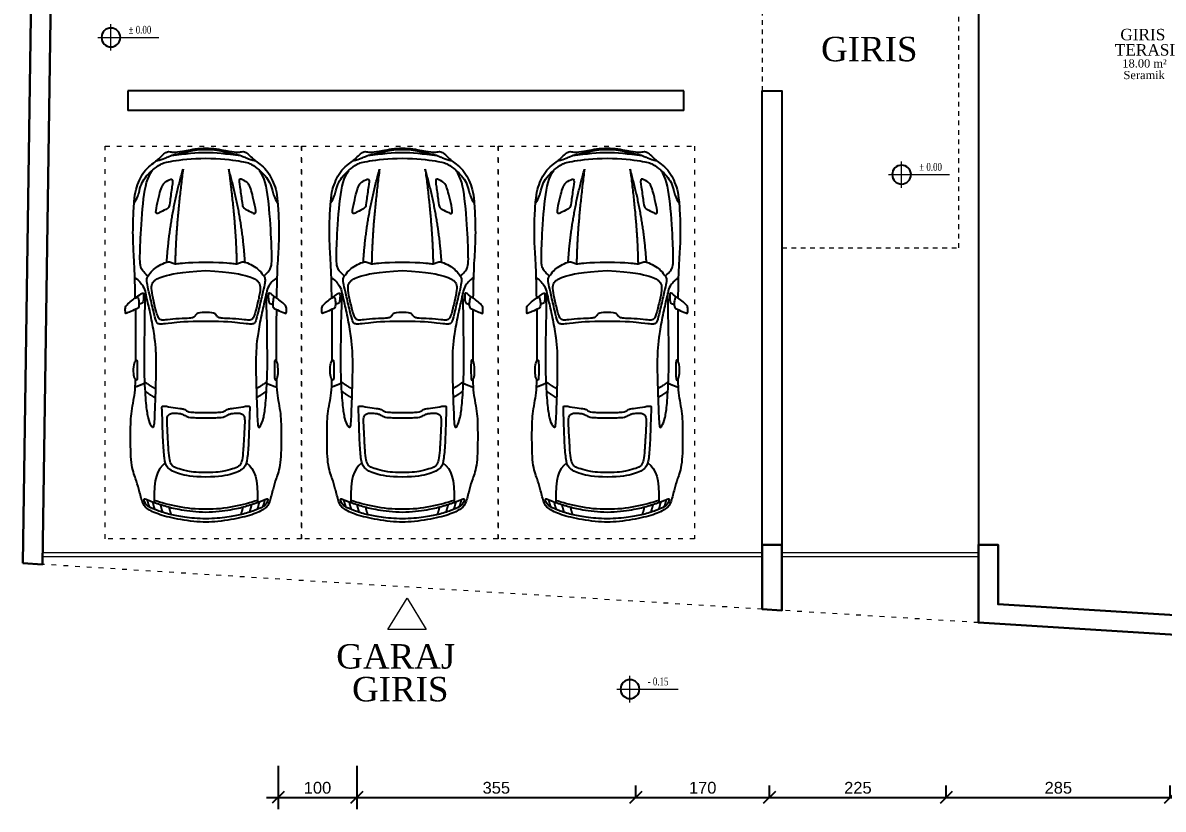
# Model space of a CAD drawing. Header units: centimetres. Extents: x 104975 to 122481, y -80380 to -76628.
# Drawn here: x 117265 to 118716, y -80380 to -79378 of the extents above; entities that cross this region are included whole.
import ezdxf
from ezdxf.enums import TextEntityAlignment as Align

# ---------------------------------------------------------------- set-up
doc = ezdxf.new("R2010")
doc.units = ezdxf.units.CM
doc.linetypes.add('ACAD_ISO03W100', pattern=[30, 12, -18])
doc.linetypes.add('KAPI ACILIS', pattern=[12, 6, -6])
for name, color, linetype, lineweight in [('000 DUVAR UPDATED', 30, 'Continuous', 35), ('00_DUVAR', 150, 'Continuous', 30), ('00_tefriş', 253, 'Continuous', 9), ('02 MERDIVEN IZDUSUM', 50, 'Continuous', 20), ('02 MERDIVEN KORKULUK', 30, 'Continuous', 25), ('02 MERDIVEN PLAN', 90, 'Continuous', 25), ('04 DIS OLCU', 40, 'Continuous', 9), ('7-Yazı-Ölçü(0.18)', 7, 'Continuous', 18), ('ELEVATION Pencere', 107, 'Continuous', 18), ('OL', 30, 'Continuous', 15), ('YAZI', 7, 'Continuous', 20)]:
    doc.layers.add(name, color=color, linetype=linetype, lineweight=lineweight)
doc.layers.add('PL', color=1, linetype='Continuous')
doc.styles.add('Arial_1', font='arial.ttf', dxfattribs={"height": 15})
doc.styles.get("Standard").update_dxf_attribs({"font": 'times.ttf'})
doc.dimstyles.new('Ic Olcu 1-100', dxfattribs={"dimscale": 30.48, "dimtxt": 15, "dimasz": 0.492126, "dimexe": 0.492126, "dimexo": 0.0625, "dimgap": 0.15, "dimtad": 1, "dimdsep": 46, "dimtxsty": 'Arial_1', "dimblk1": 'OBLIQUE', "dimblk2": 'OBLIQUE', "dimsah": 1, "dimcen": 0.09, "dimdle": 0.492126, "dimazin": 3, "dimtfac": 1, "dimtix": 1, "dimtmove": 0, "dimatfit": 3, "dimfxlon": 1, "dimtvp": 1, "dimtolj": 1, "dimarcsym": 2})

# ---------------------------------------------------------------- blocks, each defined once
blk = doc.blocks.new('vh11-a')
for points, knots in [([(2.599, 3.991), (2.599, 4.083), (2.628, 4.325), (2.691, 4.59), (2.771, 4.757), (2.849, 4.802), (3.032, 4.846), (3.141, 4.879), (3.324, 4.949), (3.716, 4.949), (3.979, 4.949), (4.214, 4.894), (4.349, 4.888), (4.414, 4.887)], [19.835151, 19.835151, 19.835151, 19.835151, 20.519121, 21.203092, 21.887063, 22.571033, 23.255004, 23.938975, 24.622946, 25.306916, 25.990887, 26.674858, 27.099305, 27.099305, 27.099305, 27.099305]), ([(5.307, 4.887), (5.217, 4.887), (5.044, 4.887), (4.773, 4.887), (4.653, 4.887)], [11.133324, 11.133324, 11.133324, 11.133324, 11.627502, 12.152011, 12.152011, 12.152011, 12.152011]), ([(5.453, 4.889), (5.583, 4.891), (5.902, 4.898), (6.132, 4.919), (6.438, 4.919), (6.695, 4.903), (6.837, 4.884), (6.954, 4.836), (7.058, 4.786), (7.147, 4.694), (7.198, 4.62), (7.234, 4.58), (7.293, 4.522), (7.319, 4.477), (7.315, 4.453), (7.305, 4.387), (7.327, 4.263), (7.36, 4.084), (7.36, 3.991)], [-10.881511, -10.881511, -10.881511, -10.881511, -10.25955, -9.575568, -8.891586, -8.207604, -7.523622, -6.83964, -6.155658, -5.471676, -4.787694, -4.103712, -3.41973, -2.735748, -2.051766, -1.367784, -0.683802, 0, 0, 0, 0]), ([(5.731, 4.727), (5.787, 4.792), (5.849, 4.825), (5.93, 4.831), (6.147, 4.827), (6.757, 4.79), (6.987, 4.737), (7.077, 4.673)], [0, 0, 0, 0, 0.929417, 1.858833, 2.78825, 3.717666, 4.634972, 4.634972, 4.634972, 4.634972]), ([(2.642, 3.991), (2.642, 4.093), (2.663, 4.276), (2.692, 4.445), (2.748, 4.618), (2.795, 4.724), (2.828, 4.759), (2.892, 4.785), (2.901, 4.768), (2.851, 4.659), (2.796, 4.486), (2.759, 4.331), (2.728, 4.105), (2.728, 3.991)], [5.561507, 5.561507, 5.561507, 5.561507, 6.067098, 6.57269, 7.078281, 7.583873, 8.089464, 8.595056, 9.100647, 9.606239, 10.11183, 10.617422, 11.123013, 11.123013, 11.123013, 11.123013]), ([(3.173, 3.991), (3.173, 4.16), (3.212, 4.348), (3.286, 4.494), (3.395, 4.519), (3.628, 4.537), (3.956, 4.545), (4.056, 4.55), (4.087, 4.551), (4.062, 4.44), (4.046, 4.309), (4.039, 4.268), (4.026, 4.252), (3.995, 4.204), (3.995, 4.08), (3.995, 3.991)], [6.295579, 6.295579, 6.295579, 6.295579, 6.779854, 7.264129, 7.748405, 8.23268, 8.716955, 9.20123, 9.685506, 10.169781, 10.654056, 11.138332, 11.622607, 12.106882, 12.591157, 12.591157, 12.591157, 12.591157]), ([(3.231, 3.991), (3.231, 4.125), (3.251, 4.255), (3.284, 4.357), (3.315, 4.429), (3.387, 4.453), (3.503, 4.466), (3.698, 4.476), (3.888, 4.487), (3.948, 4.482), (3.979, 4.453), (3.989, 4.416), (3.984, 4.33), (3.978, 4.295), (3.957, 4.257), (3.928, 4.204), (3.928, 4.101), (3.928, 3.991)], [5.278808, 5.278808, 5.278808, 5.278808, 5.630729, 5.98265, 6.33457, 6.686491, 7.038411, 7.390332, 7.742252, 8.094173, 8.446094, 8.798014, 9.149935, 9.501855, 9.853776, 10.205696, 10.557617, 10.557617, 10.557617, 10.557617]), ([(4.414, 3.094), (4.349, 3.093), (4.214, 3.087), (3.979, 3.033), (3.716, 3.033), (3.324, 3.033), (3.141, 3.102), (3.032, 3.135), (2.849, 3.179), (2.771, 3.224), (2.691, 3.392), (2.628, 3.657), (2.599, 3.899), (2.599, 3.991)], [12.570997, 12.570997, 12.570997, 12.570997, 12.995444, 13.679414, 14.363385, 15.047356, 15.731327, 16.415297, 17.099268, 17.783239, 18.467209, 19.15118, 19.835151, 19.835151, 19.835151, 19.835151]), ([(2.728, 3.991), (2.728, 3.876), (2.759, 3.651), (2.796, 3.496), (2.851, 3.323), (2.901, 3.214), (2.892, 3.197), (2.828, 3.223), (2.795, 3.257), (2.748, 3.363), (2.692, 3.537), (2.663, 3.705), (2.642, 3.889), (2.642, 3.991)], [0, 0, 0, 0, 0.505591, 1.011183, 1.516774, 2.022366, 2.527957, 3.033549, 3.53914, 4.044732, 4.550323, 5.055915, 5.561507, 5.561507, 5.561507, 5.561507]), ([(3.995, 3.991), (3.995, 3.902), (3.995, 3.778), (4.026, 3.729), (4.039, 3.713), (4.046, 3.673), (4.062, 3.541), (4.087, 3.43), (4.056, 3.432), (3.956, 3.437), (3.628, 3.445), (3.395, 3.463), (3.286, 3.488), (3.212, 3.633), (3.173, 3.821), (3.173, 3.991)], [0, 0, 0, 0, 0.484275, 0.96855, 1.452826, 1.937101, 2.421376, 2.905652, 3.389927, 3.874202, 4.358478, 4.842753, 5.327028, 5.811303, 6.295579, 6.295579, 6.295579, 6.295579]), ([(3.928, 3.991), (3.928, 3.88), (3.928, 3.778), (3.957, 3.724), (3.978, 3.686), (3.984, 3.652), (3.989, 3.566), (3.979, 3.529), (3.948, 3.5), (3.888, 3.494), (3.698, 3.505), (3.503, 3.516), (3.387, 3.529), (3.315, 3.553), (3.284, 3.625), (3.251, 3.726), (3.231, 3.857), (3.231, 3.991)], [0, 0, 0, 0, 0.35192, 0.703841, 1.055762, 1.407682, 1.759603, 2.111523, 2.463444, 2.815364, 3.167285, 3.519206, 3.871126, 4.223047, 4.574967, 4.926888, 5.278808, 5.278808, 5.278808, 5.278808]), ([(7.36, 3.991), (7.36, 3.898), (7.327, 3.719), (7.305, 3.595), (7.315, 3.529), (7.319, 3.504), (7.293, 3.46), (7.234, 3.401), (7.198, 3.361), (7.147, 3.288), (7.058, 3.196), (6.954, 3.146), (6.837, 3.097), (6.695, 3.078), (6.438, 3.062), (6.132, 3.062), (5.902, 3.083), (5.583, 3.091), (5.453, 3.093)], [0, 0, 0, 0, 0.683802, 1.367784, 2.051766, 2.735748, 3.41973, 4.103712, 4.787694, 5.471676, 6.155658, 6.83964, 7.523622, 8.207604, 8.891586, 9.575568, 10.25955, 10.881511, 10.881511, 10.881511, 10.881511]), ([(5.731, 3.254), (5.787, 3.19), (5.849, 3.156), (5.93, 3.15), (6.147, 3.155), (6.757, 3.191), (6.987, 3.244), (7.077, 3.309)], [0, 0, 0, 0, 0.929417, 1.858833, 2.78825, 3.717666, 4.634972, 4.634972, 4.634972, 4.634972]), ([(5.307, 3.094), (5.217, 3.095), (5.044, 3.095), (4.773, 3.095), (4.653, 3.095)], [11.133324, 11.133324, 11.133324, 11.133324, 11.627502, 12.152011, 12.152011, 12.152011, 12.152011])]:
    blk.add_open_spline(points, degree=3, knots=knots)
for points, degree in [([(5.418, 4.844), (5.434, 4.846), (5.46, 4.851), (5.467, 4.866), (5.449, 4.898), (5.384, 4.975), (5.351, 5.016), (5.293, 5.017), (5.258, 5.014), (5.255, 5.004), (5.268, 4.978), (5.314, 4.868), (5.327, 4.848), (5.363, 4.84), (5.402, 4.843), (5.418, 4.844)], 3), ([(5.708, 4.894), (5.676, 4.842), (5.599, 4.779), (5.519, 4.76), (5.421, 4.739), (5.175, 4.682), (4.931, 4.643), (4.79, 4.629), (4.568, 4.625), (4.328, 4.631), (4.012, 4.641), (3.867, 4.648), (3.796, 4.657), (3.81, 4.682), (3.914, 4.725), (4.06, 4.747), (4.363, 4.77), (4.694, 4.778), (5.519, 4.76)], 3), ([(4.367, 4.767), (4.332, 4.848), (4.318, 4.89)], 2), ([(4.66, 4.874), (4.659, 4.881), (4.644, 4.903), (4.508, 4.915), (4.424, 4.899), (4.4, 4.876), (4.418, 4.864), (4.478, 4.864), (4.652, 4.863), (4.662, 4.868), (4.66, 4.874)], 3), ([(5.46, 4.876), (5.492, 4.837), (5.515, 4.805), (5.518, 4.789), (5.487, 4.783), (5.425, 4.786), (5.387, 4.793), (5.38, 4.81), (5.37, 4.842)], 3), ([(6.664, 4.904), (6.726, 4.859), (6.826, 4.837), (6.924, 4.806), (7.01, 4.748), (7.081, 4.67), (7.161, 4.571), (7.194, 4.464), (7.231, 4.168), (7.231, 3.991)], 3), ([(2.763, 3.991), (2.758, 4.233), (2.819, 4.479), (2.875, 4.648)], 3), ([(2.859, 4.67), (2.795, 4.656), (2.76, 4.641)], 2), ([(2.886, 4.739), (2.839, 4.73), (2.792, 4.71)], 2), ([(3.354, 4.507), (3.262, 4.617), (3.165, 4.654), (2.85, 4.647)], 3), ([(4.267, 4.761), (4.225, 4.709), (4.184, 4.636)], 2), ([(4.386, 4.768), (4.333, 4.699), (4.301, 4.632)], 2), ([(5.155, 3.991), (5.155, 4.235), (5.13, 4.466), (5.117, 4.555), (5.124, 4.601), (5.142, 4.622), (5.274, 4.656), (5.508, 4.71), (5.633, 4.739), (5.687, 4.748), (5.727, 4.734), (5.806, 4.673), (5.85, 4.611), (5.907, 4.513), (5.918, 4.452), (5.892, 4.406), (5.884, 4.366), (5.905, 4.259), (5.911, 3.991)], 3), ([(5.268, 3.991), (5.268, 4.065), (5.258, 4.107), (5.23, 4.124), (5.202, 4.149), (5.195, 4.187), (5.19, 4.326), (5.175, 4.499), (5.169, 4.552), (5.181, 4.594), (5.317, 4.634), (5.499, 4.675), (5.603, 4.688), (5.667, 4.665), (5.725, 4.567), (5.785, 4.322), (5.801, 3.991)], 3), ([(2.824, 4.571), (2.778, 4.56), (2.725, 4.543)], 2), ([(6.964, 4.423), (6.971, 4.438), (6.933, 4.508), (6.899, 4.539), (6.829, 4.568), (6.713, 4.596), (6.542, 4.634), (6.526, 4.616), (6.532, 4.594), (6.586, 4.488), (6.608, 4.458), (6.665, 4.451), (6.887, 4.42), (6.956, 4.408), (6.964, 4.423)], 3), ([(7.198, 4.62), (7.226, 4.524), (7.258, 4.453), (7.282, 4.397), (7.312, 4.223), (7.345, 4.108), (7.345, 3.991)], 3), ([(2.791, 4.46), (2.748, 4.454), (2.693, 4.432)], 2), ([(7.093, 4.281), (6.401, 4.373), (5.889, 4.382)], 2), ([(5.91, 4.488), (6.496, 4.452), (7.093, 4.281)], 2), ([(7.266, 4.433), (7.292, 4.245), (7.306, 4.11), (7.306, 3.991)], 3), ([(2.875, 3.334), (2.819, 3.503), (2.758, 3.749), (2.763, 3.991)], 3), ([(5.911, 3.991), (5.905, 3.722), (5.884, 3.616), (5.892, 3.576), (5.918, 3.53), (5.907, 3.468), (5.85, 3.37), (5.806, 3.309), (5.727, 3.247), (5.687, 3.234), (5.633, 3.242), (5.508, 3.271), (5.274, 3.326), (5.142, 3.359), (5.124, 3.381), (5.117, 3.426), (5.13, 3.516), (5.155, 3.746), (5.155, 3.991)], 3), ([(5.801, 3.991), (5.785, 3.66), (5.725, 3.415), (5.667, 3.317), (5.603, 3.294), (5.499, 3.307), (5.317, 3.348), (5.181, 3.388), (5.169, 3.429), (5.175, 3.483), (5.19, 3.656), (5.195, 3.795), (5.202, 3.832), (5.23, 3.858), (5.258, 3.875), (5.268, 3.916), (5.268, 3.991)], 3), ([(7.231, 3.991), (7.231, 3.814), (7.194, 3.517), (7.161, 3.411), (7.081, 3.311), (7.01, 3.234), (6.924, 3.176), (6.826, 3.144), (6.726, 3.122), (6.664, 3.078)], 3), ([(7.345, 3.991), (7.345, 3.874), (7.312, 3.758), (7.282, 3.584), (7.258, 3.528), (7.226, 3.458), (7.198, 3.361)], 3), ([(7.306, 3.991), (7.306, 3.872), (7.292, 3.736), (7.266, 3.548)], 3), ([(7.093, 3.701), (6.401, 3.608), (5.889, 3.6)], 2), ([(5.91, 3.493), (6.496, 3.529), (7.093, 3.701)], 2), ([(2.791, 3.522), (2.748, 3.528), (2.693, 3.55)], 2), ([(6.964, 3.558), (6.971, 3.544), (6.933, 3.473), (6.899, 3.442), (6.829, 3.414), (6.713, 3.386), (6.542, 3.348), (6.526, 3.366), (6.532, 3.388), (6.586, 3.494), (6.608, 3.523), (6.665, 3.53), (6.887, 3.561), (6.956, 3.573), (6.964, 3.558)], 3), ([(2.824, 3.41), (2.778, 3.422), (2.725, 3.438)], 2), ([(2.859, 3.312), (2.795, 3.325), (2.76, 3.341)], 2), ([(3.354, 3.475), (3.262, 3.365), (3.165, 3.327), (2.85, 3.334)], 3), ([(5.708, 3.087), (5.676, 3.14), (5.599, 3.203), (5.519, 3.221), (5.421, 3.243), (5.175, 3.3), (4.931, 3.339), (4.79, 3.353), (4.568, 3.357), (4.328, 3.35), (4.012, 3.34), (3.867, 3.333), (3.796, 3.324), (3.81, 3.299), (3.914, 3.256), (4.06, 3.234), (4.363, 3.212), (4.694, 3.203), (5.519, 3.221)], 3), ([(4.267, 3.22), (4.225, 3.272), (4.184, 3.346)], 2), ([(4.386, 3.214), (4.333, 3.282), (4.301, 3.349)], 2), ([(2.886, 3.243), (2.839, 3.251), (2.792, 3.272)], 2), ([(4.367, 3.215), (4.332, 3.133), (4.318, 3.091)], 2), ([(5.46, 3.105), (5.492, 3.145), (5.515, 3.177), (5.518, 3.193), (5.487, 3.199), (5.425, 3.195), (5.387, 3.188), (5.38, 3.171), (5.37, 3.14)], 3), ([(4.66, 3.107), (4.659, 3.1), (4.644, 3.078), (4.508, 3.067), (4.424, 3.082), (4.4, 3.106), (4.418, 3.117), (4.478, 3.118), (4.652, 3.119), (4.662, 3.114), (4.66, 3.107)], 3), ([(5.418, 3.137), (5.434, 3.135), (5.46, 3.131), (5.467, 3.115), (5.449, 3.083), (5.384, 3.006), (5.351, 2.966), (5.293, 2.965), (5.258, 2.968), (5.255, 2.978), (5.268, 3.003), (5.314, 3.114), (5.327, 3.134), (5.363, 3.142), (5.402, 3.139), (5.418, 3.137)], 3)]:
    blk.add_open_spline(points, degree=degree)
blk = doc.blocks.new('oda ismi-flat-1-flat-2-flat-1')
at = {"layer": 'YAZI'}
for tag, height, p in [('ODAISMI', 25.9, (32.8, 3.2)), ('ODAISMI', 25.9, (32.8, -31.5)), ('METREKARE', 18.7, (32.6, -58.7)), ('MALZEME', 18.7, (34.4, -85.1))]:
    blk.add_attdef(tag, text='', height=height, dxfattribs=at).set_placement(p, align=Align.CENTER)
blk = doc.blocks.new('_Oblique')
at = {"color": 0, "linetype": 'ByBlock', "lineweight": -2}
blk.add_line((-0.5, -0.5), (0.5, 0.5), dxfattribs=at)
blk = doc.blocks.new('*D24')
at = {"layer": '04 DIS OLCU', "color": 0, "lineweight": -2}
for p, q in [((117590.3, -80324.6), (117590.3, -80379.7)), ((117690.3, -80324.6), (117690.3, -80379.7)), ((117575.3, -80364.7), (117705.3, -80364.7))]:
    blk.add_line(p, q, dxfattribs=at)
at = {"layer": 'Defpoints', "color": 0}
for p in [(117590.3, -80322.7), (117690.3, -80322.7), (117690.3, -80364.7)]:
    blk.add_point(p, dxfattribs=at)
at = {"layer": '04 DIS OLCU', "color": 0, "lineweight": -2, "xscale": 14.9999992057106, "yscale": 14.9999992057106, "zscale": 14.9999992057106, "rotation": 180}
blk.add_blockref('_Oblique', (117590.3, -80364.7), dxfattribs=at)
at = {"layer": '04 DIS OLCU', "color": 0, "lineweight": -2, "xscale": 14.9999992057106, "yscale": 14.9999992057106, "zscale": 14.9999992057106}
blk.add_blockref('_Oblique', (117690.3, -80364.7), dxfattribs=at)
at = {"layer": '04 DIS OLCU', "color": 0, "insert": (117640.3, -80352.5), "char_height": 15, "attachment_point": 5, "style": 'Arial_1'}
blk.add_mtext('\\A1;100', dxfattribs=at)
blk = doc.blocks.new('*D25')
at = {"layer": '04 DIS OLCU', "color": 0, "lineweight": -2}
for p, q in [((117690.3, -80324.6), (117690.3, -80379.7)), ((118045.3, -80364.7), (118045.3, -80349.7)), ((117675.3, -80364.7), (118060.3, -80364.7))]:
    blk.add_line(p, q, dxfattribs=at)
at = {"layer": 'Defpoints', "color": 0}
for p in [(117690.3, -80322.7), (118045.3, -80364.7), (118045.3, -80364.7)]:
    blk.add_point(p, dxfattribs=at)
at = {"layer": '04 DIS OLCU', "color": 0, "lineweight": -2, "xscale": 14.9999992057106, "yscale": 14.9999992057106, "zscale": 14.9999992057106, "rotation": 180}
blk.add_blockref('_Oblique', (117690.3, -80364.7), dxfattribs=at)
at = {"layer": '04 DIS OLCU', "color": 0, "lineweight": -2, "xscale": 14.9999992057106, "yscale": 14.9999992057106, "zscale": 14.9999992057106}
blk.add_blockref('_Oblique', (118045.3, -80364.7), dxfattribs=at)
at = {"layer": '04 DIS OLCU', "color": 0, "insert": (117867.8, -80352.5), "char_height": 15, "attachment_point": 5, "style": 'Arial_1'}
blk.add_mtext('\\A1;355', dxfattribs=at)
blk = doc.blocks.new('*D26')
at = {"layer": '04 DIS OLCU', "color": 0, "lineweight": -2}
for p, q in [((118045.3, -80364.7), (118045.3, -80349.7)), ((118215.3, -80364.7), (118215.3, -80349.7)), ((118030.3, -80364.7), (118230.3, -80364.7))]:
    blk.add_line(p, q, dxfattribs=at)
at = {"layer": 'Defpoints', "color": 0}
for p in [(118045.3, -80364.7), (118215.3, -80364.7), (118215.3, -80364.7)]:
    blk.add_point(p, dxfattribs=at)
at = {"layer": '04 DIS OLCU', "color": 0, "lineweight": -2, "xscale": 14.9999992057106, "yscale": 14.9999992057106, "zscale": 14.9999992057106, "rotation": 180}
blk.add_blockref('_Oblique', (118045.3, -80364.7), dxfattribs=at)
at = {"layer": '04 DIS OLCU', "color": 0, "lineweight": -2, "xscale": 14.9999992057106, "yscale": 14.9999992057106, "zscale": 14.9999992057106}
blk.add_blockref('_Oblique', (118215.3, -80364.7), dxfattribs=at)
at = {"layer": '04 DIS OLCU', "color": 0, "insert": (118130.3, -80352.5), "char_height": 15, "attachment_point": 5, "style": 'Arial_1'}
blk.add_mtext('\\A1;170', dxfattribs=at)
blk = doc.blocks.new('*D27')
at = {"layer": '04 DIS OLCU', "color": 0, "lineweight": -2}
for p, q in [((118215.3, -80364.7), (118215.3, -80349.7)), ((118440.3, -80364.7), (118440.3, -80349.7)), ((118200.3, -80364.7), (118455.3, -80364.7))]:
    blk.add_line(p, q, dxfattribs=at)
at = {"layer": 'Defpoints', "color": 0}
for p in [(118215.3, -80364.7), (118440.3, -80364.7), (118440.3, -80364.7)]:
    blk.add_point(p, dxfattribs=at)
at = {"layer": '04 DIS OLCU', "color": 0, "lineweight": -2, "xscale": 14.9999992057106, "yscale": 14.9999992057106, "zscale": 14.9999992057106, "rotation": 180}
blk.add_blockref('_Oblique', (118215.3, -80364.7), dxfattribs=at)
at = {"layer": '04 DIS OLCU', "color": 0, "lineweight": -2, "xscale": 14.9999992057106, "yscale": 14.9999992057106, "zscale": 14.9999992057106}
blk.add_blockref('_Oblique', (118440.3, -80364.7), dxfattribs=at)
at = {"layer": '04 DIS OLCU', "color": 0, "insert": (118327.8, -80352.5), "char_height": 15, "attachment_point": 5, "style": 'Arial_1'}
blk.add_mtext('\\A1;225', dxfattribs=at)
blk = doc.blocks.new('*D28')
at = {"layer": '04 DIS OLCU', "color": 0, "lineweight": -2}
for p, q in [((118440.3, -80364.7), (118440.3, -80349.7)), ((118725.3, -80364.7), (118725.3, -80349.7)), ((118425.3, -80364.7), (118740.3, -80364.7))]:
    blk.add_line(p, q, dxfattribs=at)
at = {"layer": 'Defpoints', "color": 0}
for p in [(118440.3, -80364.7), (118725.3, -80364.7), (118725.3, -80364.7)]:
    blk.add_point(p, dxfattribs=at)
at = {"layer": '04 DIS OLCU', "color": 0, "lineweight": -2, "xscale": 14.9999992057106, "yscale": 14.9999992057106, "zscale": 14.9999992057106, "rotation": 180}
blk.add_blockref('_Oblique', (118440.3, -80364.7), dxfattribs=at)
at = {"layer": '04 DIS OLCU', "color": 0, "lineweight": -2, "xscale": 14.9999992057106, "yscale": 14.9999992057106, "zscale": 14.9999992057106}
blk.add_blockref('_Oblique', (118725.3, -80364.7), dxfattribs=at)
at = {"layer": '04 DIS OLCU', "color": 0, "insert": (118582.8, -80352.5), "char_height": 15, "attachment_point": 5, "style": 'Arial_1'}
blk.add_mtext('\\A1;285', dxfattribs=at)
blk = doc.blocks.new('*D29')
at = {"layer": '04 DIS OLCU', "color": 0, "lineweight": -2}
for p, q in [((118725.3, -80364.7), (118725.3, -80349.7)), ((119220.3, -80364.7), (119220.3, -80349.7)), ((118710.3, -80364.7), (119235.3, -80364.7))]:
    blk.add_line(p, q, dxfattribs=at)
at = {"layer": 'Defpoints', "color": 0}
for p in [(118725.3, -80364.7), (119220.3, -80364.7), (119220.3, -80364.7)]:
    blk.add_point(p, dxfattribs=at)
at = {"layer": '04 DIS OLCU', "color": 0, "lineweight": -2, "xscale": 14.9999992057106, "yscale": 14.9999992057106, "zscale": 14.9999992057106, "rotation": 180}
blk.add_blockref('_Oblique', (118725.3, -80364.7), dxfattribs=at)
at = {"layer": '04 DIS OLCU', "color": 0, "lineweight": -2, "xscale": 14.9999992057106, "yscale": 14.9999992057106, "zscale": 14.9999992057106}
blk.add_blockref('_Oblique', (119220.3, -80364.7), dxfattribs=at)
at = {"layer": '04 DIS OLCU', "color": 0, "insert": (118972.8, -80352.5), "char_height": 15, "attachment_point": 5, "style": 'Arial_1'}
blk.add_mtext('\\A1;495', dxfattribs=at)

msp = doc.modelspace()

# ---------------------------------------------------------------- linework, layer by layer
at = {"layer": '00_DUVAR'}
for points in [[(117265.356, -80066.456), (117314.634, -76705.487), (119605.287, -77314.36), (119519.449, -80206.819), (118481.217, -80142.168), (118481.217, -80043.011), (118506.217, -80043.011), (118506.217, -80118.676), (119495.226, -80180.263), (119579.71, -77333.43), (117339.162, -76737.874), (117290.336, -80068.011)], [(117290.336, -80068.011), (117265.356, -80066.456)]]:
    msp.add_lwpolyline(points, dxfattribs=at)
msp.add_lwpolyline([(118206.217, -80043.011), (118231.217, -80043.011), (118231.217, -80126.6), (118206.217, -80125.044)], close=True, dxfattribs=at)
at = {"layer": '00_tefriş'}
for points in [[(117290.336, -80053.011), (118206.217, -80053.011)], [(117290.336, -80058.011), (118206.217, -80058.011)], [(118231.217, -80053.011), (118481.217, -80053.011)], [(118231.217, -80058.011), (118481.217, -80058.011)]]:
    msp.add_lwpolyline(points, dxfattribs=at)
at = {"layer": '02 MERDIVEN IZDUSUM', "linetype": 'KAPI ACILIS'}
for points in [[(118231.217, -79665), (118456.217, -79665), (118456.217, -79215)], [(118206.217, -79315), (118206.217, -79465.015)]]:
    msp.add_lwpolyline(points, dxfattribs=at)
at = {"layer": '02 MERDIVEN KORKULUK'}
for points in [[(118106.217, -79465.015), (117399.177, -79465.015)], [(117399.177, -79465.015), (117399.177, -79490.015)], [(118106.217, -79490.015), (118106.217, -79465.015)], [(118206.217, -80043.011), (118206.217, -79465.015), (118231.217, -79465.015), (118231.217, -80043.011)], [(118106.217, -79490.015), (117399.177, -79490.015)]]:
    msp.add_lwpolyline(points, dxfattribs=at)
at = {"layer": '02 MERDIVEN PLAN'}
msp.add_lwpolyline([(118481.217, -79215), (118481.217, -80043.011)], dxfattribs=at)
at = {"layer": 'ELEVATION Pencere', "linetype": 'ACAD_ISO03W100', "ltscale": 0.5}
for points in [[(117619.956, -79535.681), (117619.956, -80035.681), (117369.956, -80035.681), (117369.956, -79535.681)], [(117869.956, -79535.681), (117869.956, -80035.681), (117619.956, -80035.681), (117619.956, -79535.681)], [(118119.956, -79535.681), (118119.956, -80035.681), (117869.956, -80035.681), (117869.956, -79535.681)]]:
    msp.add_lwpolyline(points, close=True, dxfattribs=at)
for points in [[(118206.217, -80125.044), (117290.336, -80068.011)], [(118481.217, -80142.168), (118231.217, -80126.6)]]:
    msp.add_lwpolyline(points, dxfattribs=at)
at = {"layer": 'OL', "linetype": 'Continuous'}
for p, q in [((117377.467, -79413.926), (117377.467, -79380.326)), ((117360.667, -79397.126), (117438.554, -79397.126)), ((118383.398, -79588.505), (118383.398, -79554.905)), ((118366.598, -79571.705), (118444.486, -79571.705)), ((118037.849, -80243.641), (118037.849, -80210.041)), ((118021.049, -80226.841), (118098.936, -80226.841))]:
    msp.add_line(p, q, dxfattribs=at)
for centre in [(117377.467, -79397.126), (118383.398, -79571.705), (118037.849, -80226.841)]:
    msp.add_circle(centre, 12, dxfattribs=at)
at = {"layer": 'PL'}
for centre, start, end in [((117377.467, -79397.126), 0, 180), ((117377.467, -79397.126), 180, 0), ((118383.398, -79571.705), 0, 180), ((118383.398, -79571.705), 180, 0), ((118037.849, -80226.841), 0, 180), ((118037.849, -80226.841), 180, 0)]:
    msp.add_arc(centre, 12, start, end, dxfattribs=at)
at = {"layer": 'YAZI'}
msp.add_lwpolyline([(117754.239, -80110.938), (117778.553, -80151.109), (117729.925, -80151.109)], close=True, dxfattribs=at)
msp.add_lwpolyline([(117754.239, -80110.938), (117778.553, -80151.109), (117729.925, -80151.109)], close=True, dxfattribs=at)

# ---------------------------------------------------------------- block references
at = {"xscale": 100, "yscale": 100, "zscale": 100, "rotation": 90}
for p in [(117897.365, -80274.121), (118147.365, -80274.121), (118408.07, -80274.121)]:
    msp.add_blockref('vh11-a', p, dxfattribs=at)
at = {"layer": '000 DUVAR UPDATED'}
ref = msp.add_blockref('oda ismi-flat-1-flat-2-flat-1', (118674.039, -79402.525), dxfattribs=dict(at, xscale=0.5599999999999999, yscale=0.5599999999999999, zscale=0.5599999999999999))
ref.add_attrib('METREKARE', '18.00 m²', dxfattribs={"layer": 'YAZI', "height": 10.4509}).set_placement((118692.505, -79435.39), align=Align.CENTER)
ref.add_attrib('MALZEME', 'Seramik', dxfattribs={"layer": 'YAZI', "height": 10.4509}).set_placement((118692.006, -79450.189), align=Align.CENTER)
ref.add_attrib('ODAISMI', 'TERASI', dxfattribs={"layer": 'YAZI', "height": 14.5152}).set_placement((118693.053, -79420.173), align=Align.CENTER)
ref.add_attrib('ODAISMI', 'GIRIS', dxfattribs={"layer": 'YAZI', "height": 14.5152}).set_placement((118690.34, -79400.713), align=Align.CENTER)
at = {"layer": 'YAZI'}
ref = msp.add_blockref('oda ismi-flat-1-flat-2-flat-1', (118301.56, -79389.626), dxfattribs=dict(at, xscale=1.2, yscale=1.2, zscale=1.2))
ref.add_attrib('ODAISMI', 'GIRIS', dxfattribs={"height": 31.104}).set_placement((118342.303, -79427.443), align=Align.CENTER)
ref = msp.add_blockref('oda ismi-flat-1-flat-2-flat-1', (117704.866, -80204.534), dxfattribs=dict(at, xscale=1.2, yscale=1.2, zscale=1.2))
ref.add_attrib('ODAISMI', 'GIRIS', dxfattribs={"height": 31.104}).set_placement((117745.608, -80242.351), align=Align.CENTER)
ref.add_attrib('ODAISMI', 'GARAJ', dxfattribs={"height": 31.104}).set_placement((117739.795, -80200.652), align=Align.CENTER)

# ---------------------------------------------------------------- texts
at = {"layer": '7-Yazı-Ölçü(0.18)', "width": 0.75}
for s, p in [('%%P 0.00', (117399.968, -79392.306)), ('%%P 0.00', (118405.9, -79566.886)), ('- 0.15', (118060.35, -80222.021))]:
    msp.add_text(s, height=10, dxfattribs=at).set_placement(p)

# ---------------------------------------------------------------- dimensions: what is measured, and where the dimension line sits
at = {"layer": '04 DIS OLCU'}
for base, p1, p2, picture, middle in [((117690.28, -80364.707), (117590.28, -80322.694), (117690.28, -80322.694), '*D24', (117640.28, -80352.476)), ((118045.28, -80364.707), (117690.28, -80322.694), (118045.28, -80364.707), '*D25', (117867.78, -80352.471)), ((118215.28, -80364.707), (118045.28, -80364.707), (118215.28, -80364.707), '*D26', (118130.28, -80352.476)), ((118440.28, -80364.707), (118215.28, -80364.707), (118440.28, -80364.707), '*D27', (118327.78, -80352.476)), ((118725.28, -80364.707), (118440.28, -80364.707), (118725.28, -80364.707), '*D28', (118582.78, -80352.476)), ((119220.28, -80364.707), (118725.28, -80364.707), (119220.28, -80364.707), '*D29', (118972.78, -80352.476))]:
    dim = msp.add_linear_dim(base=base, p1=p1, p2=p2, dimstyle='Ic Olcu 1-100', override={"dimtmove": 1}, dxfattribs=at)
    dim.commit()
    dim.dimension.update_dxf_attribs({"geometry": picture, "text_midpoint": middle})

doc.saveas('drawing.dxf')
